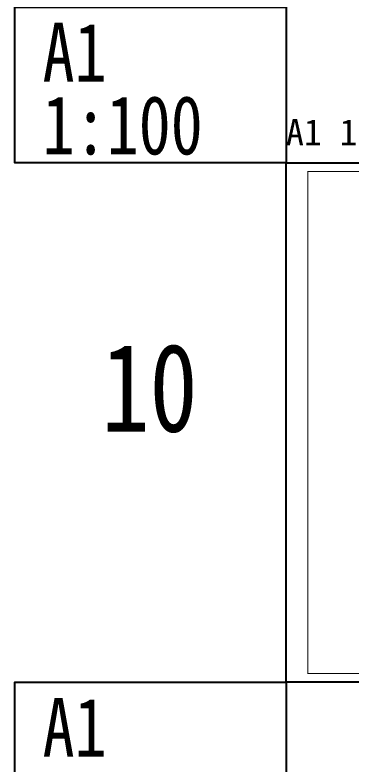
# Model space of a CAD drawing. Extents: x 27938 to 1507990, y 110129 to 923079.
# Drawn here: x 782614 to 821049, y 324258 to 409934 of the extents above; entities that cross this region are included whole.
import ezdxf

# ---------------------------------------------------------------- set-up
doc = ezdxf.new("R2010")
doc.units = 0
doc.header["$LTSCALE"] = 1000
doc.header["$MEASUREMENT"] = 0
doc.layers.add('text', color=7, linetype='Continuous')
doc.layers.add('图框', color=140, linetype='Continuous')
doc.layers.add('yichutu', color=7, linetype='Continuous', true_color=0xffffff, plot=False)
doc.styles.add('_TCH_LABEL', font='simhei.ttf')
doc.styles.add('黑体', font='simhei.ttf')

# ---------------------------------------------------------------- blocks, each defined once
blk = doc.blocks.new('TK')
at = {"layer": '图框'}
blk.add_lwpolyline([(465375, 548714), (549475, 548714), (549475, 489314), (465375, 489314)], close=True, dxfattribs=at)
blk.add_lwpolyline([(465375, 548714), (549475, 548714), (549475, 489314), (465375, 489314)], close=True, dxfattribs=at)
at = {"layer": '图框', "const_width": 100}
blk.add_lwpolyline([(548475, 490314), (548475, 547714), (467875, 547714), (467875, 490314)], close=True, dxfattribs=at)
blk = doc.blocks.new('yct-841-594-84100-59399.9999999999-100-1000.0')
at = {"layer": 'yichutu', "color": 7, "true_color": 0xffffff}
blk.add_lwpolyline([(0, 0), (0, 59400), (84100, 59400), (84100, 0)], close=True, dxfattribs=at)
at = {"layer": 'yichutu', "color": 7, "true_color": 0xffffff, "style": '_TCH_LABEL'}
blk.add_text('A1 1:100', height=3000, dxfattribs=at).set_placement((0, 61400))

msp = doc.modelspace()

# ---------------------------------------------------------------- linework, layer by layer
at = {"layer": 'text', "color": 2}
for points in [[(813614.1, 393023.5), (782614.1, 393023.5), (782614.1, 410831.9), (813614.1, 410831.9)], [(813614.1, 315815.2), (782614.1, 315815.2), (782614.1, 333623.5), (813614.1, 333623.5)]]:
    msp.add_lwpolyline(points, close=True, dxfattribs=at)

# ---------------------------------------------------------------- block references
msp.add_blockref('TK', (348239.1, -155690.1))
at = {"layer": 'yichutu'}
msp.add_blockref('yct-841-594-84100-59399.9999999999-100-1000.0', (813614.1, 333623.5), dxfattribs=at)

# ---------------------------------------------------------------- texts
at = {"layer": 'text', "color": 2, "style": '黑体', "width": 0.8}
for s, p in [('A1', (785767.4, 402306.3)), ('1:100', (785777.3, 393980.2)), ('A1', (785767.4, 325097.9))]:
    msp.add_text(s, height=6729.45, dxfattribs=at).set_placement(p)
at = {"layer": 'text', "color": 1, "style": '黑体', "width": 0.8}
msp.add_text('10', height=10094.18, dxfattribs=at).set_placement((792512.3, 362270.4))

doc.saveas('drawing.dxf')
